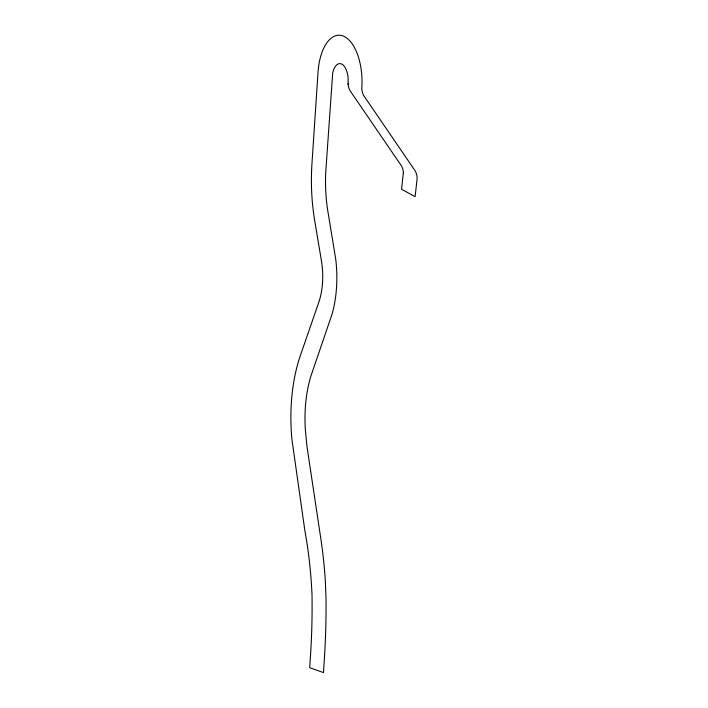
<?xml version="1.0" encoding="UTF-8"?>
<svg xmlns="http://www.w3.org/2000/svg" width="708" height="708" viewBox="0 0 708 708"><rect width="100%" height="100%" fill="white"/><g stroke="black" fill="none" stroke-linecap="round" stroke-linejoin="round"><path stroke-width="1.06" d="M348.141 84.65L348.15 78.544A16.346 8.062 88.4 0 0 341.212 63.862A16.346 8.062 88.4 0 0 332.689 73.039L325.724 172.442A96.12 47.409 88.4 0 0 327.53 209.276L335.663 258.747A75.075 37.037 88.4 0 1 331.964 314.449L310.635 376.886A83.456 41.161 88.4 0 0 305.387 430.137L306.945 446.27L320.175 534.372A411.047 317.565 -86 0 1 325.282 580.047L326.025 598.11A270.465 86.411 -89.4 0 1 324.591 655.422L323.468 672.6L309.688 667.697L310.458 656.183A242.835 77.588 -89.4 0 0 312.007 594.49A384.754 297.254 -86 0 0 304.829 530.389L292.041 440.279A111.616 55.056 88.4 0 1 300.387 355.513L318.733 302.449A46.905 23.134 88.4 0 0 321.476 261.146L314.733 220.869A124.272 61.304 88.4 0 1 311.945 163.875L318.034 72.163A44.737 22.072 88.4 0 1 342.858 35.913A44.737 22.072 88.4 0 1 361.832 87.757A15.204 12.992 -70.4 0 0 363.912 95.881L415.047 170.69A15.204 12.992 -70.4 0 1 417.127 178.814L415.1 196.656L401.542 189.24L403.401 172.425A15.311 13.08 -70.4 0 0 401.339 165.716L350.203 90.916A15.107 12.903 -70.4 0 1 348.141 83.571M403.41 172.637L403.436 173.159"/></g></svg>
